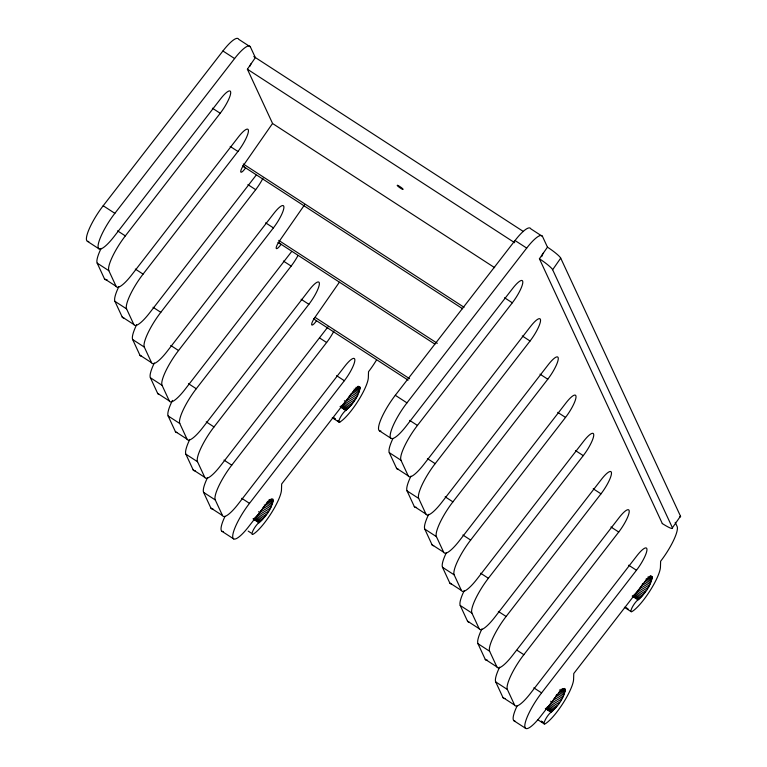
<?xml version="1.0" encoding="UTF-8"?>
<svg xmlns="http://www.w3.org/2000/svg" width="767" height="767" viewBox="0 0 767 767"><rect width="100%" height="100%" fill="white"/><g stroke="black" fill="none" stroke-linecap="round" stroke-linejoin="round"><path stroke-width="1.15" d="M338.017 420.661L339.589 422.147A7.114 1.592 -57 0 1 340.126 417.804A7.114 1.592 -57 0 1 345.533 410.633C352.465 404.832 359.205 396.184 359.915 386.999L359.205 386.635L357.288 387.488L352.609 392.273L281.662 483.987L281.489 489.509A28.542 6.404 -57 0 1 266.091 520.735L264.03 523.439A28.542 6.404 -57 0 1 253.072 534.273L252.736 534.426A7.114 1.592 -57 0 1 253.685 529.316L254.625 527.744A7.114 1.592 -57 0 1 258.671 522.912C265.612 517.111 272.352 508.463 273.062 499.279L272.343 498.914L270.435 499.768L266.772 503.315L248.786 526.488A28.542 6.404 -57 0 1 232.698 536.171A28.542 6.404 -57 0 1 249.486 503.353L344.354 380.71A17.842 3.998 -57 0 0 354.843 360.202A17.842 3.998 -57 0 0 344.795 366.252L238.307 503.909A28.542 6.404 -57 0 1 222.516 515.568L210.848 507.994L203.591 492.366A28.542 6.404 -57 0 1 207.541 477.62M675.2 522.317L677.117 526.45A28.542 6.404 -57 0 1 660.627 561.243L660.454 566.765A28.542 6.404 -57 0 1 650.071 590.676A28.542 6.404 -57 0 1 632.037 611.539L631.701 611.683A7.114 1.592 -57 0 1 632.238 607.339A7.114 1.592 -57 0 1 637.636 600.168C644.587 594.348 651.308 585.729 652.027 576.544L651.308 576.17L649.4 577.024L644.721 581.808L573.774 673.522L573.601 679.044A28.542 6.404 -57 0 1 558.194 710.271L556.133 712.974A28.542 6.404 -57 0 1 545.174 723.818L544.838 723.962A7.114 1.592 -57 0 1 545.788 718.852L546.737 717.279A7.114 1.592 -57 0 1 550.783 712.447C557.714 706.647 564.454 697.999 565.164 688.824L564.454 688.45L562.537 689.303L558.884 692.86L540.888 716.023A28.542 6.404 -57 0 1 524.801 725.707A28.542 6.404 -57 0 1 541.588 692.889L636.466 570.245A17.842 3.998 -57 0 0 646.955 549.738A17.842 3.998 -57 0 0 636.898 555.787L530.409 693.445A28.542 6.404 -57 0 1 514.619 705.103L502.96 697.529L495.703 681.901A28.542 6.404 -57 0 1 499.643 667.156M337.979 420.738L339.963 421.927M637.991 599.957L632.2 596.103M494.657 267.673L272.592 123.516L247.386 69.212L255.363 57.621L250.378 46.892L238.719 39.318A28.542 6.404 -57 0 0 222.929 50.977L103.19 205.757A28.542 6.404 -57 0 0 88.608 230.368A28.542 6.404 -57 0 0 88.78 241.461M272.467 123.583L244.011 164.541A7.133 1.601 -57 0 0 240.761 172.038A7.133 1.601 -57 0 0 245.584 167.935L242.669 166.036M304.547 204.875L279.476 240.953A7.133 1.601 -57 0 0 276.235 248.45A7.133 1.601 -57 0 0 281.058 244.347L278.133 242.449M339.34 282.256L314.949 317.365A7.133 1.601 -57 0 0 311.699 324.863A7.133 1.601 -57 0 0 316.522 320.759M662.333 523.602L539.402 258.767L547.465 247.156L542.49 236.428L530.822 228.854A28.542 6.404 -57 0 0 515.031 240.512L395.302 395.293A28.542 6.404 -57 0 0 380.71 419.904A28.542 6.404 -57 0 0 380.883 430.996M560.715 258.124L680.492 516.172L672.419 527.782L552.643 269.735L560.715 258.124A14.276 1.937 34.8 0 0 547.465 247.156M256.12 175.221L149.632 312.878A28.542 6.404 -57 0 1 133.841 324.527L126.584 308.9A28.542 6.404 -57 0 1 143.074 274.116L237.943 151.473A17.842 3.998 -57 0 0 248.441 130.965A17.842 3.998 -57 0 0 238.384 137.015L131.895 274.663A28.542 6.404 -57 0 1 116.105 286.321L108.847 270.693A28.542 6.404 -57 0 1 125.337 235.9L220.206 113.267A17.842 3.998 -57 0 0 230.704 92.759A17.842 3.998 -57 0 0 220.647 98.809L114.158 236.457A28.542 6.404 -57 0 1 98.071 246.14A28.542 6.404 -57 0 1 114.858 213.331L234.597 58.551A28.542 6.404 -57 0 1 250.378 46.892M291.585 251.634L185.096 389.291A28.542 6.404 -57 0 1 169.315 400.949L162.058 385.312A28.542 6.404 -57 0 1 178.538 350.529L273.416 227.885A17.842 3.998 -57 0 0 283.905 207.378A17.842 3.998 -57 0 0 273.848 213.427L167.369 351.085A28.542 6.404 -57 0 1 151.578 362.733L144.321 347.106A28.542 6.404 -57 0 1 160.811 312.322L255.679 189.679A17.842 3.998 -57 0 0 263.004 178.174M327.95 326.915A17.842 3.998 -57 0 0 327.058 328.046L220.57 465.703A28.542 6.404 -57 0 1 204.779 477.362L197.522 461.724A28.542 6.404 -57 0 1 214.012 426.941L308.88 304.298A17.842 3.998 -57 0 0 319.379 283.79A17.842 3.998 -57 0 0 309.322 289.84L202.833 427.497A28.542 6.404 -57 0 1 187.043 439.155L179.794 423.518A28.542 6.404 -57 0 1 196.275 388.735L291.153 266.091A17.842 3.998 -57 0 0 297.807 255.862M222.516 515.568L215.259 499.94A28.542 6.404 -57 0 1 231.749 465.147L326.617 342.504A17.842 3.998 -57 0 0 333.952 330.999M514.619 705.103L507.371 689.475A28.542 6.404 -57 0 1 523.851 654.682L618.729 532.039A17.842 3.998 -57 0 0 629.218 511.531A17.842 3.998 -57 0 0 619.161 517.581L512.672 655.239A28.542 6.404 -57 0 1 496.891 666.897L489.634 651.26A28.542 6.404 -57 0 1 506.124 616.476L600.992 493.833A17.842 3.998 -57 0 0 611.481 473.325A17.842 3.998 -57 0 0 601.424 479.375L494.945 617.032A28.542 6.404 -57 0 1 479.154 628.691L471.897 613.054A28.542 6.404 -57 0 1 488.387 578.27L583.256 455.627A17.842 3.998 -57 0 0 593.744 435.119A17.842 3.998 -57 0 0 583.697 441.169L477.208 578.826A28.542 6.404 -57 0 1 461.418 590.485L454.16 574.847A28.542 6.404 -57 0 1 470.65 540.064L565.519 417.421A17.842 3.998 -57 0 0 576.017 396.913A17.842 3.998 -57 0 0 565.96 402.963L459.471 540.62A28.542 6.404 -57 0 1 443.681 552.269L436.423 536.641A28.542 6.404 -57 0 1 452.913 501.858L547.782 379.214A17.842 3.998 -57 0 0 558.28 358.707A17.842 3.998 -57 0 0 548.223 364.756L441.734 502.414A28.542 6.404 -57 0 1 425.944 514.063L418.696 498.435A28.542 6.404 -57 0 1 435.177 463.651L530.055 341.008A17.842 3.998 -57 0 0 540.543 320.501A17.842 3.998 -57 0 0 530.486 326.55L423.998 464.208A28.542 6.404 -57 0 1 408.217 475.856L400.959 460.229A28.542 6.404 -57 0 1 417.44 425.436L512.318 302.802A17.842 3.998 -57 0 0 522.806 282.294A17.842 3.998 -57 0 0 512.749 288.344L406.27 425.992A28.542 6.404 -57 0 1 390.173 435.685A28.542 6.404 -57 0 1 406.961 402.867L526.699 248.086A28.542 6.404 -57 0 1 542.49 236.428M253.81 56.537L523.42 231.538M515.031 240.512L526.699 248.086M222.929 50.977L234.597 58.551M247.386 69.212L514.676 242.717M212.43 108.214L220.206 113.267M504.542 297.749L512.318 302.802M230.167 146.42L237.943 151.473M522.269 335.956L530.055 341.008M243.283 163.985L464.054 307.289M242.851 166.084L462.616 308.737M247.904 184.626L255.679 189.679M540.006 374.162L547.782 379.214M265.641 222.842L273.416 227.885M557.743 412.378L565.519 417.421M278.757 240.407L437.305 343.319M278.325 242.497L434.86 344.115M575.48 450.584L583.256 455.627M283.368 261.048L291.153 266.091M593.217 488.79L600.992 493.833M301.105 299.255L308.88 304.298M315.227 317.471L409.559 378.697M313.607 318.861L408.121 380.144M610.954 526.996L618.729 532.039M319.81 338.094L326.617 342.504M103.19 205.757L114.858 213.331M395.302 395.293L406.961 402.867M650.243 575.739L652.19 577.005M358.141 386.204L360.087 387.469M358.179 386.856L360.126 388.112M650.291 576.391L652.238 577.647M117.562 230.857L125.337 235.9M409.664 420.393L417.44 425.436M649.227 576.563L652.142 578.462M357.125 387.028L360.039 388.927M355.936 387.364L359.819 389.885M648.038 576.899L651.931 579.421M628.681 565.202L636.466 570.245M336.579 375.667L344.354 380.71M355.591 388.466L359.483 390.997M647.693 578.002L651.586 580.533M354.162 389.07L359.023 392.225M646.265 578.606L651.125 581.76M353.587 390.393L358.448 393.548M645.689 579.929L650.55 583.083M352.906 391.803L357.767 394.957M645.018 581.338L649.879 584.502M352.139 393.279L357 396.434M644.251 582.815L649.112 585.969M350.318 394.152L356.156 397.939M642.43 583.687L648.259 587.474M349.407 395.676L355.236 399.454M641.509 585.211L647.338 588.998M348.439 397.181L354.268 400.968M640.541 586.717L646.37 590.504M639.534 588.184L645.373 591.971M347.432 398.648L353.261 402.435M638.508 589.602L644.338 593.39M346.406 400.067L352.235 403.854M344.402 400.767L351.2 405.187M637.473 590.935L643.312 594.722M344.345 402.627L350.183 406.414M636.457 592.162L642.286 595.949M343.357 403.739L349.186 407.526M635.459 593.274L641.298 597.062M135.299 269.064L143.074 274.116M427.401 458.599L435.177 463.651M634.51 594.243L640.34 598.03M342.408 404.708L348.237 408.495M633.619 595.067L639.448 598.854M341.507 405.532L347.346 409.319M379.54 430.872L391.199 438.446M87.428 241.337L99.096 248.911M340.692 406.174L346.521 409.962M632.794 595.71L638.633 599.497M341.066 407.191L345.927 410.345M340.049 406.635L345.888 410.422M392.848 438.724A28.542 6.404 -57 0 0 389.291 452.655L400.959 460.229M101.129 248.383A28.542 6.404 -57 0 0 97.188 263.119L108.847 270.693M335.102 418.772L333.156 417.507L335.064 418.84M626.236 607.675L628.144 609.008M332.284 417.747L339.091 422.166M624.386 607.282L631.193 611.702M153.026 307.27L160.811 312.322M445.138 496.805L452.913 501.858M97.188 263.119L104.437 278.747L116.105 286.321M389.291 452.655L396.549 468.282L408.217 475.856M118.866 286.59A28.542 6.404 -57 0 0 114.916 301.326L126.584 308.9M410.968 476.125A28.542 6.404 -57 0 0 407.028 490.861L418.696 498.435M170.763 345.476L178.538 350.529M462.875 535.011L470.65 540.064M114.916 301.326L122.174 316.953L133.841 324.527M407.028 490.861L414.285 506.498L425.944 514.063M136.603 324.796A28.542 6.404 -57 0 0 132.653 339.532L144.321 347.106M428.705 514.331A28.542 6.404 -57 0 0 424.765 529.067L436.423 536.641M480.612 573.217L488.387 578.27M188.5 383.682L196.275 388.735M132.653 339.532L139.91 355.169L151.578 362.733M424.765 529.067L432.013 544.704L443.681 552.269M154.33 363.002A28.542 6.404 -57 0 0 150.39 377.738L162.058 385.312M446.442 552.537A28.542 6.404 -57 0 0 442.492 567.273L454.16 574.847M498.339 611.424L506.124 616.476M206.237 421.888L214.012 426.941M442.492 567.273L449.75 582.91L461.418 590.485M150.39 377.738L157.647 393.375L169.315 400.949M172.47 400.393A28.542 6.404 -57 0 0 168.126 415.944L179.794 423.518M464.179 590.743A28.542 6.404 -57 0 0 460.229 605.489L471.897 613.054M517.054 650.263L523.851 654.682M223.974 460.095L231.749 465.147M460.229 605.489L467.487 621.117L479.154 628.691M168.126 415.944L175.384 431.581L187.043 439.155M271.326 499.135L273.273 500.391M563.429 688.67L565.375 689.926M562.374 688.843L565.289 690.741M270.262 499.307L273.177 501.206M561.185 689.178L565.068 691.709M269.073 499.643L272.966 502.164M559.872 689.658L564.733 692.812M268.738 500.746L272.621 503.277M559.411 690.885L564.272 694.039M267.3 501.35L272.16 504.504M558.836 692.208L563.697 695.362M266.724 502.673L271.585 505.827M266.053 504.082L270.914 507.246M558.155 693.617L563.016 696.781M556.42 694.461L562.249 698.248M189.804 439.414A28.542 6.404 -57 0 0 185.863 454.16L197.522 461.724M264.308 504.926L270.147 508.713M481.906 628.95A28.542 6.404 -57 0 0 477.966 643.695L489.634 651.26M263.464 506.431L269.294 510.218M555.567 695.966L561.406 699.753M554.656 697.491L560.485 701.278M262.544 507.955L268.383 511.733M553.688 698.996L559.517 702.783M261.576 509.461L267.415 513.248M241.71 498.301L249.486 503.353M533.813 687.846L541.588 692.889M260.569 510.927L266.408 514.715M552.681 700.463L558.51 704.25M550.677 701.249L557.484 705.669M258.575 511.714L265.382 516.133M477.966 643.695L485.223 659.323L496.891 666.897M185.863 454.16L193.111 469.788L204.779 477.362M258.508 513.679L264.347 517.466M550.62 703.214L556.449 707.001M257.491 514.906L263.321 518.693M549.594 704.442L555.433 708.229M548.606 705.554L554.436 709.341M256.494 516.018L262.333 519.805M547.657 706.522L553.486 710.309M255.545 516.987L261.384 520.774M254.654 517.811L260.483 521.598M546.756 707.347L552.595 711.134M253.829 518.454L259.668 522.241M546.909 708.622L551.77 711.776M253.235 518.847L259.064 522.624M551.176 712.169L545.337 708.382L551.137 712.236M253.196 518.914L259.025 522.701M495.703 681.901L507.371 689.475M203.591 492.366L215.259 499.94M541.329 721.22L543.266 722.476L541.291 721.287M248.211 531.119L251.125 533.017M537.533 719.561L544.34 723.981M222.056 531.368L233.724 538.933M514.158 720.903L525.826 728.468M672.429 527.782A14.276 1.917 34.8 0 1 662.314 523.554M539.402 258.767A14.276 1.937 34.8 0 1 552.643 269.735M680.492 516.172A14.276 1.937 34.8 0 1 679.715 516.853M541.809 256.715A3.567 0.796 -57 0 1 543.439 252.957M376.386 360.202A28.542 6.404 -57 0 1 368.524 371.707L368.352 377.23A28.542 6.404 -57 0 1 357.968 401.141A28.542 6.404 -57 0 1 339.925 421.994M249.774 66.365A3.567 0.796 -57 0 1 251.327 63.421M212.929 508.904A28.542 6.404 -57 0 1 210.848 507.994M223.398 531.483A28.542 6.404 -57 0 1 225.028 516.344M107.006 279.543A28.542 6.404 -57 0 1 104.437 278.747M123.813 317.931A28.542 6.404 -57 0 1 122.174 316.953M141.55 356.137A28.542 6.404 -57 0 1 139.91 355.169M159.076 394.343A28.542 6.404 -57 0 1 157.647 393.375M177.465 432.492A28.542 6.404 -57 0 1 175.384 431.581M195.201 470.698A28.542 6.404 -57 0 1 193.111 469.788M505.041 698.44A28.542 6.404 -57 0 1 502.96 697.529M487.544 660.186A28.542 6.404 -57 0 1 485.223 659.323M468.925 622.085A28.542 6.404 -57 0 1 467.487 621.117M451.389 583.879A28.542 6.404 -57 0 1 449.75 582.91M433.652 545.673A28.542 6.404 -57 0 1 432.013 544.704M416.596 507.351A28.542 6.404 -57 0 1 414.285 506.498M398.399 469.241A28.542 6.404 -57 0 1 396.549 468.282M515.002 721.076A28.542 6.404 -57 0 1 517.131 705.88M397.824 185.422L397.44 185.288A3.567 0.489 34.8 0 0 397.833 186.141L398.38 186.621A3.567 0.489 34.8 0 0 402.502 189.296L402.886 189.42A3.567 0.489 34.8 0 0 402.493 188.567L401.946 188.097A3.567 0.489 34.8 0 0 397.824 185.422"/></g></svg>
